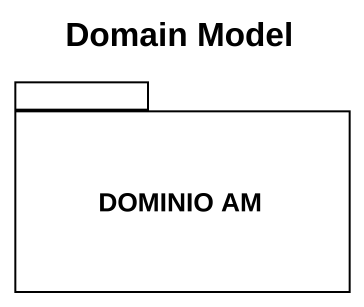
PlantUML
@startuml
title Domain Model
package "DOMINIO AM" as DOMINIO_AM {
}
@enduml
